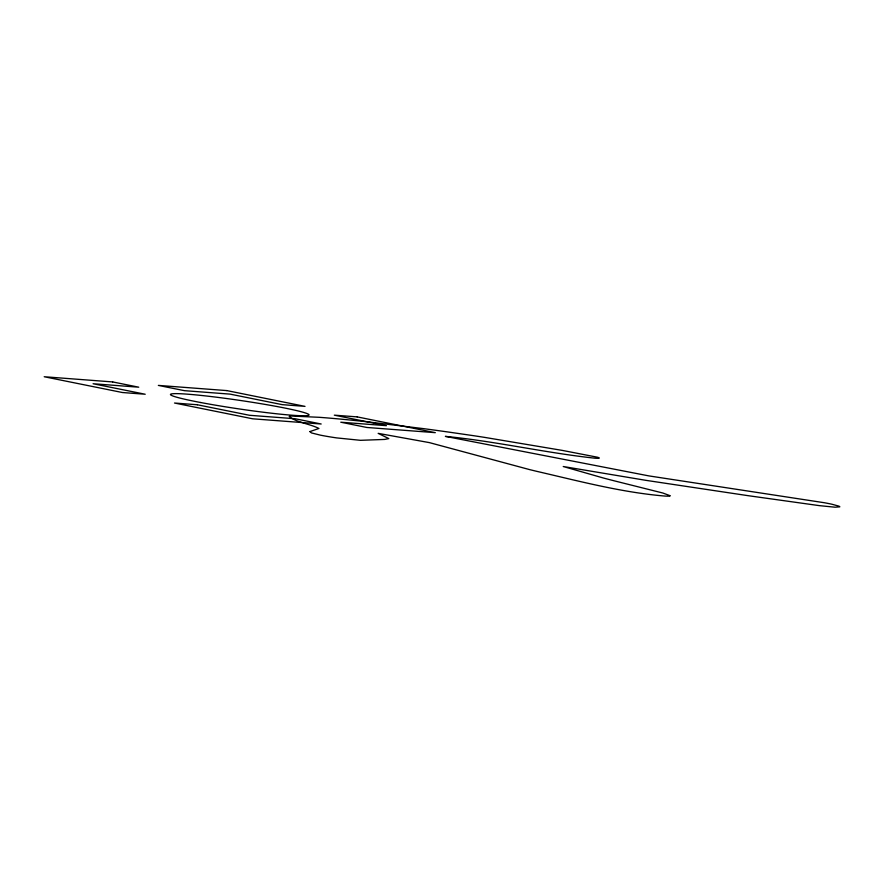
<?xml version="1.0" encoding="UTF-8"?>
<svg xmlns="http://www.w3.org/2000/svg" width="884" height="884" viewBox="0 0 884 884"><rect width="100%" height="100%" fill="white"/><g stroke="black" fill="none" stroke-linecap="round" stroke-linejoin="round"><path stroke-width="1.33" d="M309.919 431.58L311.477 432.928L320.295 435.127A25.316 1.547 8.4 0 0 328.063 436.552A25.835 1.58 8.4 0 0 336.55 437.889L360.495 440.32L384.695 439.425L388.794 438.586L378.164 433.359L429.392 442.619L529.593 469.603A616.866 37.658 8.4 0 0 536.654 471.316C579.009 481.095 621.286 492.377 664.735 496.046A28.918 1.768 8.4 0 0 669.31 496.123L670.293 495.791L662.845 493.018L614.866 480.984A597.208 36.454 8.4 0 1 603.275 477.979L563.241 466.52L646.005 480.355L747.61 495.604L819.258 505.626L835.071 507.206L839.8 506.841A38.553 2.354 8.4 0 0 838.772 506.112L831.855 504.223A29.117 1.779 8.4 0 0 824.485 502.753L648.889 475.901L445.381 436.376C495.581 441.226 544.853 452.785 594.954 458.199A21.536 1.315 8.4 0 0 599.297 458.011A20.951 1.282 8.4 0 0 597.451 457.227L562.334 450.409L484.885 437.425A127.042 7.757 8.4 0 0 473.725 435.713L449.028 432.132A212.713 12.984 8.4 0 0 423.635 428.652L367.799 421.867A212.315 12.962 8.4 0 0 345.18 419.535A200.745 12.254 8.4 0 0 319.345 417.314L291.3 416.032A63.88 3.901 8.4 0 0 289.178 416.386C295.676 422.309 310.019 423.845 318.936 428.464L309.919 431.58M112.688 381.932L44.2 376.739L122.379 392.518L145.208 394.242L93.085 383.733L138.744 387.192L112.688 381.932M226.823 390.595L158.347 385.402L184.402 390.662L230.061 394.12L282.184 404.64L305.013 406.375L226.823 390.595M197.331 404.762L174.502 403.027L252.691 418.806L321.179 424L295.112 418.74L249.454 415.281L197.331 404.762M357.136 416.883L334.307 415.16L386.43 425.668L340.771 422.209L366.827 427.469L435.315 432.663L357.136 416.883M200.613 402.507A70.035 4.276 8.4 0 0 308.847 415.193A70.035 4.276 8.4 0 0 209.817 396.397A70.035 4.276 8.4 0 0 200.613 402.507"/></g></svg>
